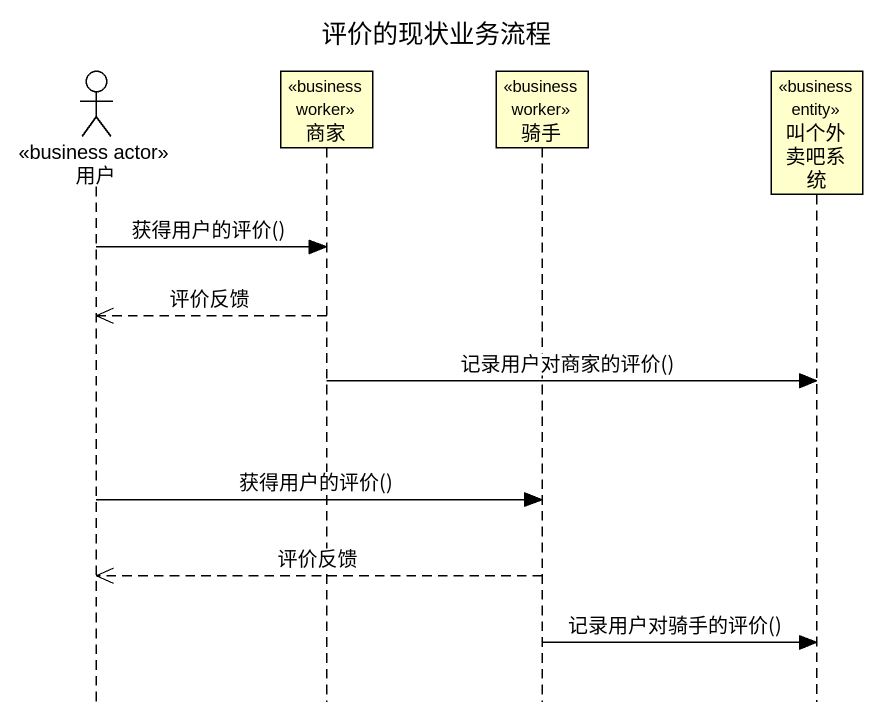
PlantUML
@startuml
title 评价的现状业务流程
hide footbox
actor 用户 <<business actor>>
participant 商家 <<business worker>>
participant 骑手 <<business worker>>
participant 叫个外卖吧系统 <<business entity>>

用户 -> 商家 : 获得用户的评价()
商家 -->> 用户 : 评价反馈
商家 -> 叫个外卖吧系统 : 记录用户对商家的评价()
用户 -> 骑手 : 获得用户的评价()
骑手 -->> 用户 : 评价反馈
骑手 -> 叫个外卖吧系统 : 记录用户对骑手的评价()
@enduml
